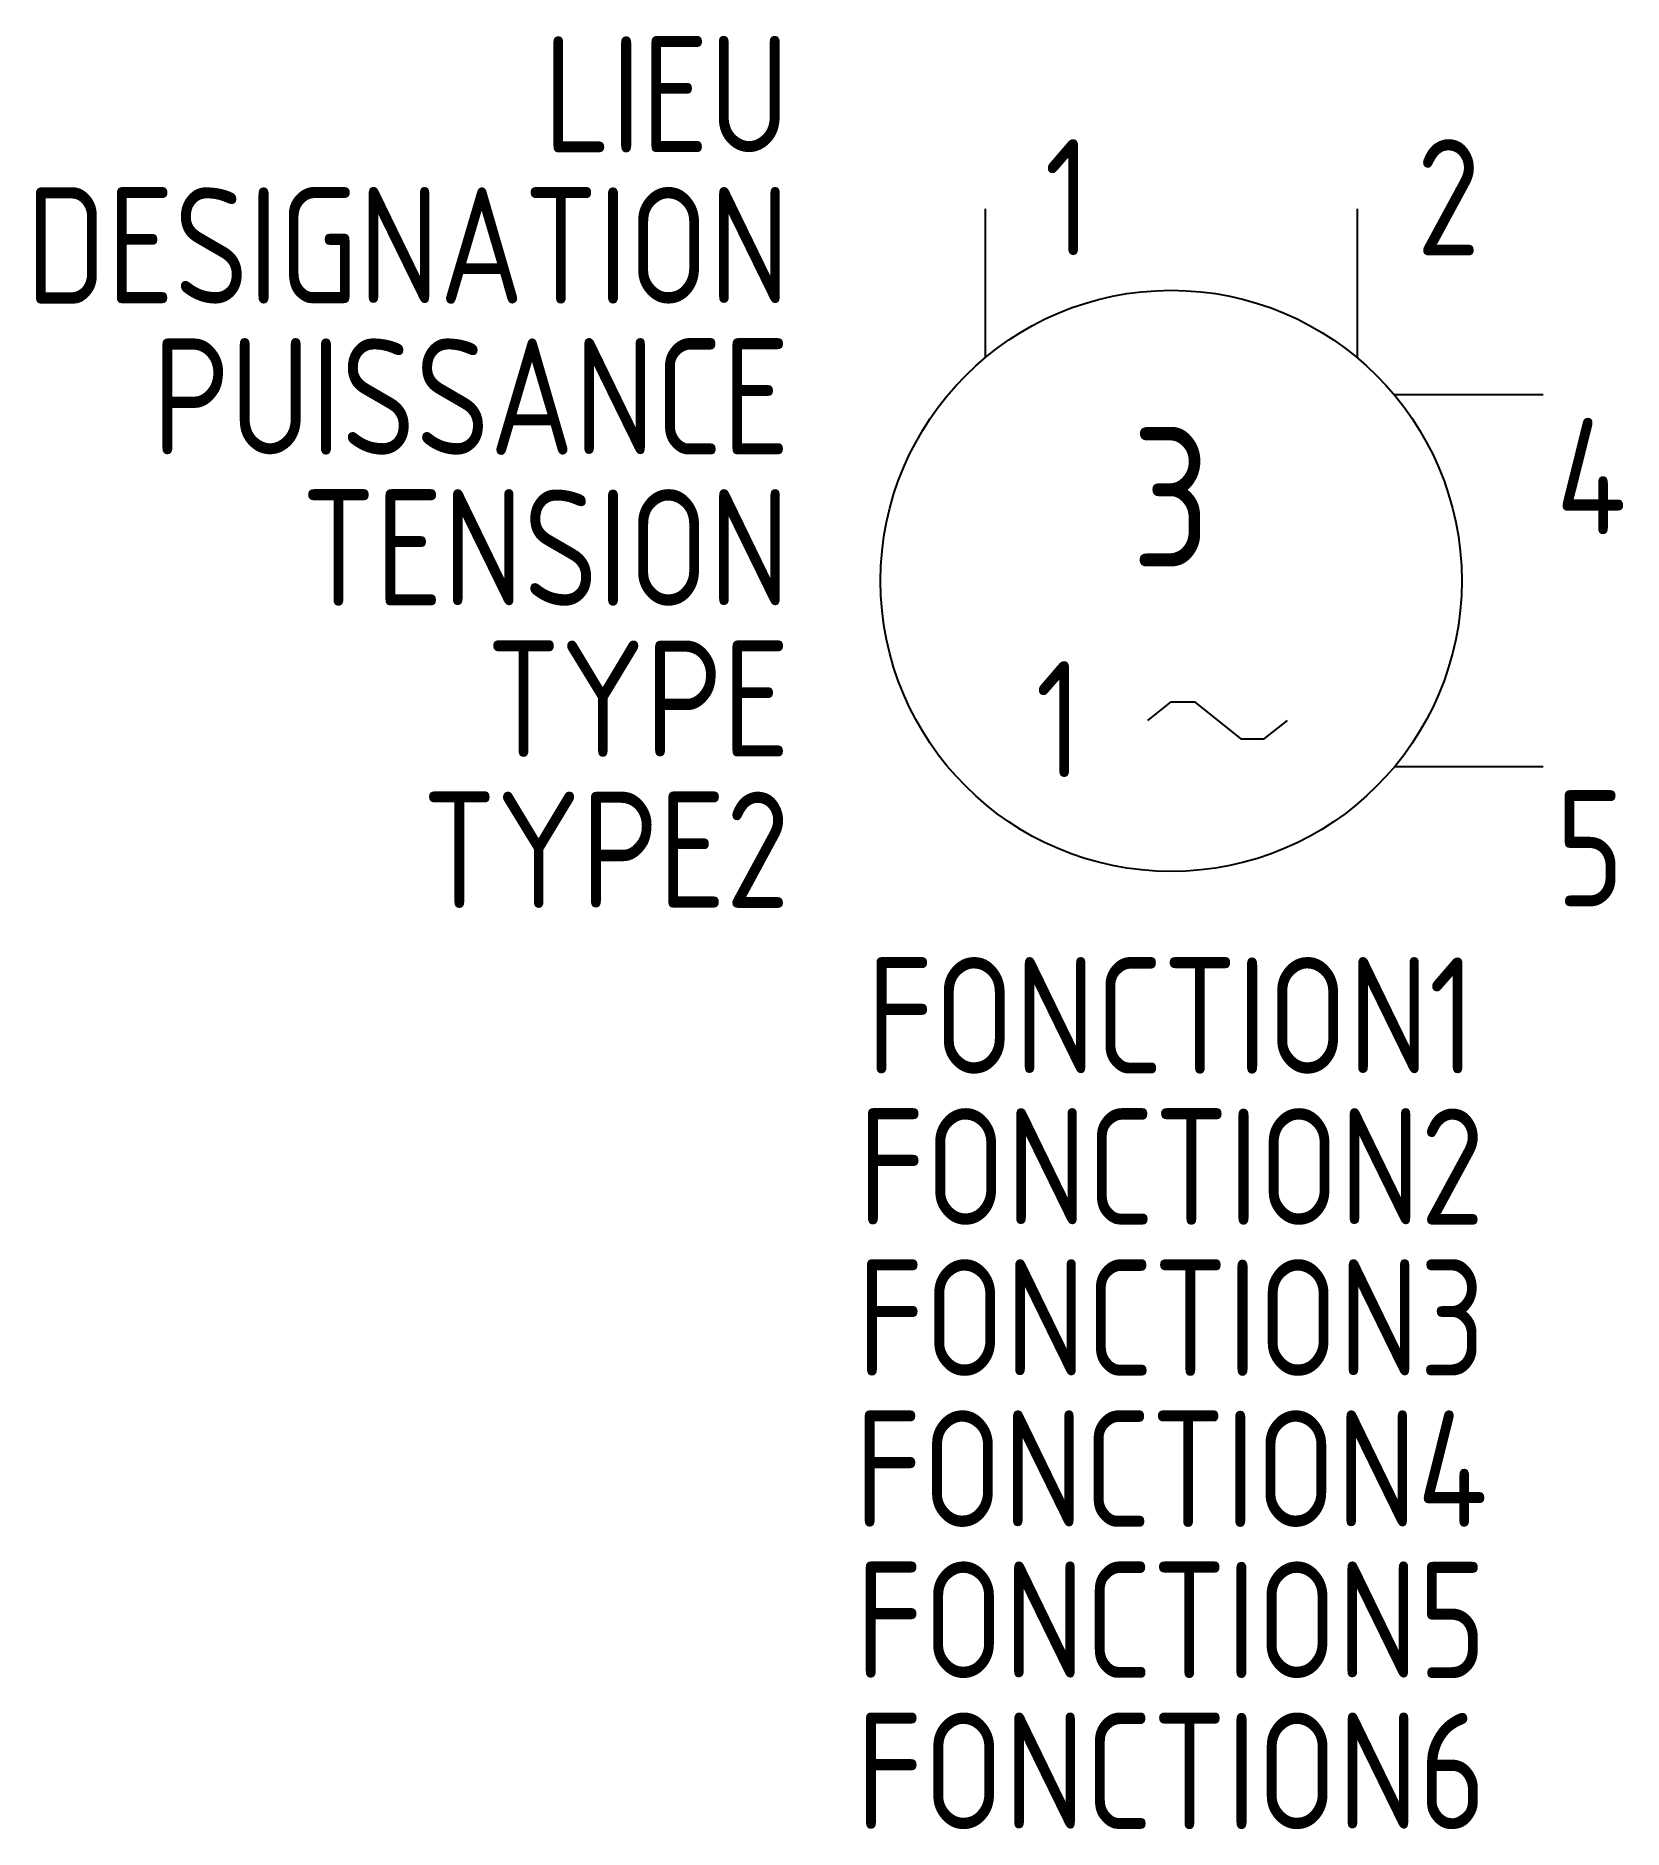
# Model space of a CAD drawing. Header units: millimetres. Extents: x -16.4 to 17.7, y -38 to 0.6.
import ezdxf
from ezdxf.enums import TextEntityAlignment as Align

# ---------------------------------------------------------------- set-up
doc = ezdxf.new("R2010")
doc.units = ezdxf.units.MM
for name, color, linetype in [('SYMB_FIL', 3, 'Continuous'), ('SYMB_FIL_FIN', 1, 'Continuous'), ('SYMB_TXT_CONTACT', 2, 'Continuous'), ('SYMB_TXT_NOM', 3, 'Continuous')]:
    doc.layers.add(name, color=color, linetype=linetype)
doc.styles.add('NET2_5', font='isocp.shx', dxfattribs={"width": 0.9, "height": 2.5})
doc.styles.add('NET_3', font='isocp.shx', dxfattribs={"width": 0.9, "height": 3})

msp = doc.modelspace()

# ---------------------------------------------------------------- linework, layer by layer
at = {"layer": 'SYMB_FIL'}
for p, q in [((4, -3.133), (4, -6.331)), ((12, -3.133), (12, -6.331)), ((16, -7.133), (12.802, -7.133)), ((16, -15.133), (12.802, -15.133))]:
    msp.add_line(p, q, dxfattribs=at)
msp.add_circle((8, -11.133), 6.25, dxfattribs=at)
at = {"layer": 'SYMB_FIL_FIN'}
for p, q in [((7.5, -14.133), (8, -13.733)), ((8, -13.733), (8.5, -13.733)), ((8.5, -13.733), (9.5, -14.533)), ((10, -14.533), (10.5, -14.133)), ((9.5, -14.533), (10, -14.533))]:
    msp.add_line(p, q, dxfattribs=at)

# ---------------------------------------------------------------- texts
at = {"layer": 'SYMB_FIL', "style": 'NET2_5', "width": 0.9}
msp.add_text('1', height=2.5, dxfattribs=at).set_placement((6.093, -15.36), align=Align.RIGHT)
at = {"layer": 'SYMB_TXT_CONTACT', "style": 'NET2_5', "width": 0.9, "flags": 8}
for tag, p in [('1', (5.275, -4.133)), ('2', (13.275, -4.133)), ('4', (16.275, -10.133)), ('5', (16.275, -18.133))]:
    msp.add_attdef(tag, p, '', height=2.5, dxfattribs=at)
at = {"layer": 'SYMB_TXT_CONTACT', "style": 'NET_3', "width": 0.9, "flags": 8}
msp.add_attdef('3', text='M', height=3, dxfattribs=at).set_placement((8, -9.333), align=Align.MIDDLE_CENTER)
at = {"layer": 'SYMB_TXT_NOM', "style": 'NET2_5', "width": 0.9, "flags": 8}
for tag, text, p in [('LIEU', '', (-0.203, -1.918)), ('DESIGNATION', 'M?', (-0.203, -5.168)), ('PUISSANCE', 'KW', (-0.203, -8.418)), ('TENSION', 'V', (-0.203, -11.668)), ('TYPE', 'A', (-0.203, -14.918)), ('TYPE2', '', (-0.203, -18.168))]:
    msp.add_attdef(tag, text=text, height=2.5, dxfattribs=at).set_placement(p, align=Align.RIGHT)
for tag, p in [('FONCTION1', (8, -21.733)), ('FONCTION2', (8, -24.983)), ('FONCTION3', (8, -28.233)), ('FONCTION4', (8, -31.483)), ('FONCTION5', (8, -34.733)), ('FONCTION6', (8, -37.983))]:
    msp.add_attdef(tag, text='', height=2.5, dxfattribs=at).set_placement(p, align=Align.CENTER)

doc.saveas('drawing.dxf')
